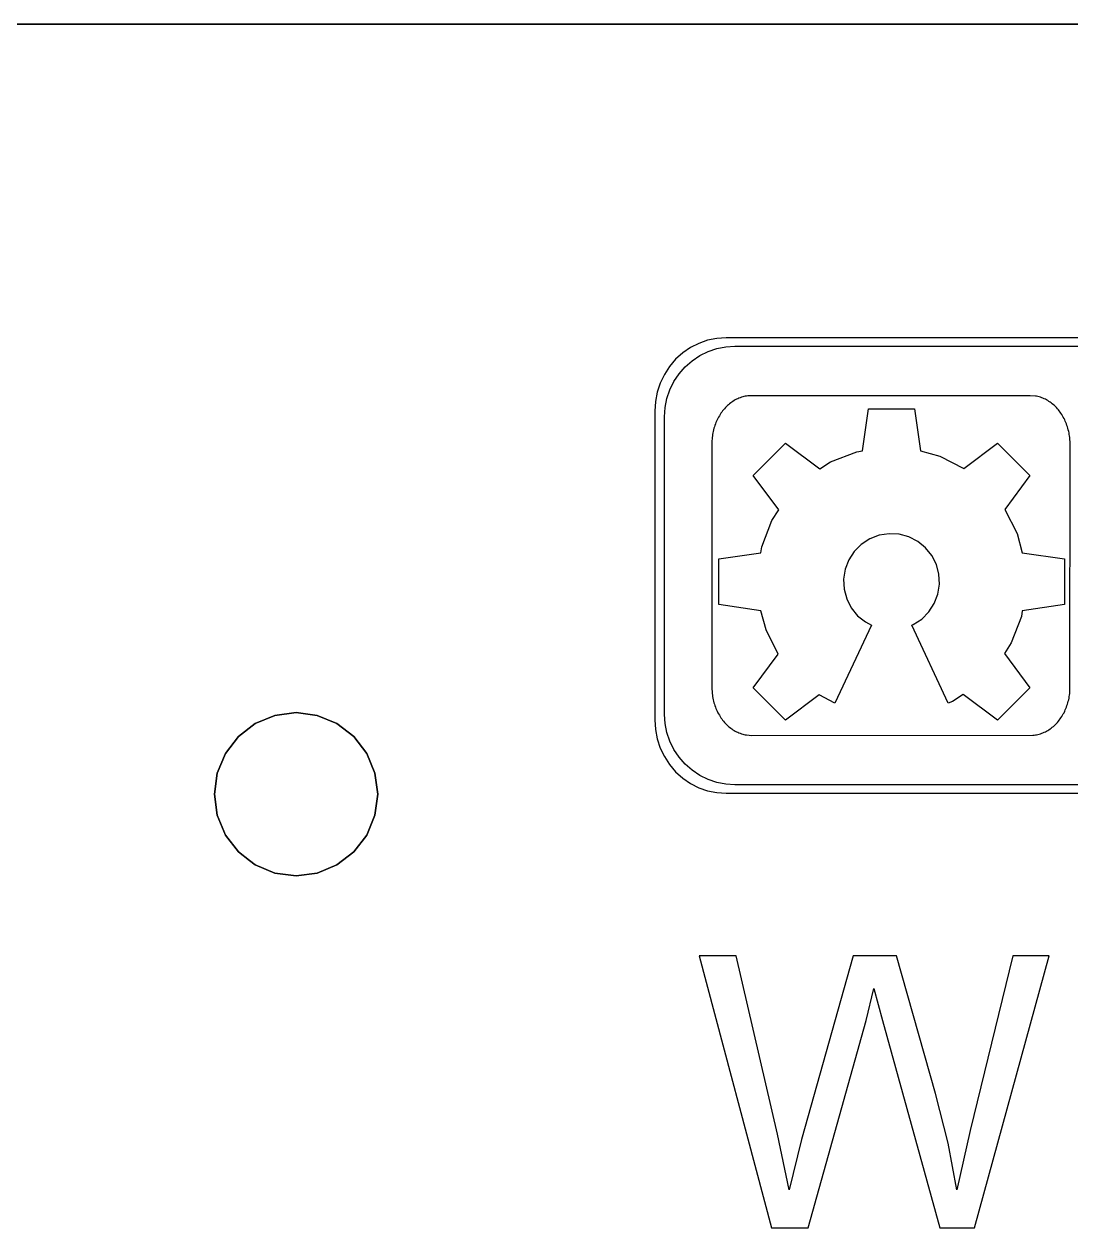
# Model space of a CAD drawing. Header units: metres. Extents: x 0 to 1120, y 0 to 254.
# Drawn here: x 777.5 to 810.21, y 216.33 to 253.94 of the extents above; entities that cross this region are included whole.
import ezdxf

# ---------------------------------------------------------------- set-up
doc = ezdxf.new("R2010")
doc.units = ezdxf.units.M

msp = doc.modelspace()

# ---------------------------------------------------------------- linework, layer by layer
at = {"layer": 'Component#3'}
for p, q in [((693.5, 253.94, 6), (861.5, 253.94, 6)), ((861.5, 253.94), (693.5, 253.94)), ((798.86, 244.062, 6.1), (798.584, 243.966, 6.1)), ((799.145, 244.12, 6.1), (798.86, 244.062, 6.1)), ((799.436, 244.14, 6.1), (799.145, 244.12, 6.1)), ((857.275, 244.14, 6.1), (799.436, 244.14, 6.1)), ((798.323, 243.834, 6.1), (798.081, 243.667, 6.1)), ((798.584, 243.966, 6.1), (798.323, 243.834, 6.1)), ((798.614, 243.583, 6.1), (798.873, 243.71, 6.1)), ((798.873, 243.71, 6.1), (799.146, 243.803, 6.1)), ((799.146, 243.803, 6.1), (799.429, 243.859, 6.1)), ((799.429, 243.859, 6.1), (799.716, 243.878, 6.1)), ((799.716, 243.878, 6.1), (856.994, 243.878, 6.1)), ((797.862, 243.47, 6.1), (797.67, 243.245, 6.1)), ((798.081, 243.667, 6.1), (797.862, 243.47, 6.1)), ((798.158, 243.233, 6.1), (798.375, 243.423, 6.1)), ((798.375, 243.423, 6.1), (798.614, 243.583, 6.1)), ((797.509, 242.996, 6.1), (797.38, 242.728, 6.1)), ((797.67, 243.245, 6.1), (797.509, 242.996, 6.1)), ((797.808, 242.776, 6.1), (797.968, 243.016, 6.1)), ((797.968, 243.016, 6.1), (798.158, 243.233, 6.1)), ((797.38, 242.728, 6.1), (797.286, 242.444, 6.1)), ((797.68, 242.518, 6.1), (797.808, 242.776, 6.1)), ((797.286, 242.444, 6.1), (797.23, 242.151, 6.1)), ((797.532, 241.962, 6.1), (797.588, 242.245, 6.1)), ((797.588, 242.245, 6.1), (797.68, 242.518, 6.1)), ((799.725, 242.198, 6.1), (799.689, 242.177, 6.1)), ((799.763, 242.218, 6.1), (799.725, 242.198, 6.1)), ((799.801, 242.236, 6.1), (799.763, 242.218, 6.1)), ((799.839, 242.252, 6.1), (799.801, 242.236, 6.1)), ((799.878, 242.267, 6.1), (799.839, 242.252, 6.1)), ((799.917, 242.281, 6.1), (799.878, 242.267, 6.1)), ((799.957, 242.293, 6.1), (799.917, 242.281, 6.1)), ((799.997, 242.303, 6.1), (799.957, 242.293, 6.1)), ((800.037, 242.312, 6.1), (799.997, 242.303, 6.1)), ((800.077, 242.319, 6.1), (800.037, 242.312, 6.1)), ((800.118, 242.325, 6.1), (800.077, 242.319, 6.1)), ((800.158, 242.329, 6.1), (800.118, 242.325, 6.1)), ((800.199, 242.331, 6.1), (800.158, 242.329, 6.1)), ((800.24, 242.332, 6.1), (800.199, 242.331, 6.1)), ((808.94, 242.332, 6.1), (800.24, 242.332, 6.1)), ((809.103, 242.319, 6.1), (808.94, 242.332, 6.1)), ((809.143, 242.312, 6.1), (809.103, 242.319, 6.1)), ((809.183, 242.303, 6.1), (809.143, 242.312, 6.1)), ((809.223, 242.293, 6.1), (809.183, 242.303, 6.1)), ((809.262, 242.281, 6.1), (809.223, 242.293, 6.1)), ((809.302, 242.267, 6.1), (809.262, 242.281, 6.1)), ((809.34, 242.252, 6.1), (809.302, 242.267, 6.1)), ((809.379, 242.236, 6.1), (809.34, 242.252, 6.1)), ((809.417, 242.218, 6.1), (809.379, 242.236, 6.1)), ((809.454, 242.198, 6.1), (809.417, 242.218, 6.1)), ((809.491, 242.177, 6.1), (809.454, 242.198, 6.1)), ((797.23, 242.151, 6.1), (797.21, 241.852, 6.1)), ((797.21, 241.852, 6.1), (797.21, 232.201, 6.1)), ((797.513, 241.675, 6.1), (797.532, 241.962, 6.1)), ((799.303, 241.82, 6.1), (799.276, 241.782, 6.1)), ((799.33, 241.856, 6.1), (799.303, 241.82, 6.1)), ((799.358, 241.892, 6.1), (799.33, 241.856, 6.1)), ((799.388, 241.926, 6.1), (799.358, 241.892, 6.1)), ((799.418, 241.959, 6.1), (799.388, 241.926, 6.1)), ((799.449, 241.991, 6.1), (799.418, 241.959, 6.1)), ((799.481, 242.021, 6.1), (799.449, 241.991, 6.1)), ((799.514, 242.051, 6.1), (799.481, 242.021, 6.1)), ((799.547, 242.079, 6.1), (799.514, 242.051, 6.1)), ((799.582, 242.105, 6.1), (799.547, 242.079, 6.1)), ((799.617, 242.131, 6.1), (799.582, 242.105, 6.1)), ((799.652, 242.155, 6.1), (799.617, 242.131, 6.1)), ((799.689, 242.177, 6.1), (799.652, 242.155, 6.1)), ((803.703, 240.608, 6.1), (803.892, 241.923, 6.1)), ((803.892, 241.923, 6.1), (805.324, 241.923, 6.1)), ((805.324, 241.923, 6.1), (805.514, 240.604, 6.1)), ((809.527, 242.155, 6.1), (809.491, 242.177, 6.1)), ((809.563, 242.131, 6.1), (809.527, 242.155, 6.1)), ((809.598, 242.105, 6.1), (809.563, 242.131, 6.1)), ((809.632, 242.079, 6.1), (809.598, 242.105, 6.1)), ((809.666, 242.051, 6.1), (809.632, 242.079, 6.1)), ((809.699, 242.021, 6.1), (809.666, 242.051, 6.1)), ((809.731, 241.991, 6.1), (809.699, 242.021, 6.1)), ((809.762, 241.959, 6.1), (809.731, 241.991, 6.1)), ((809.792, 241.926, 6.1), (809.762, 241.959, 6.1)), ((809.821, 241.892, 6.1), (809.792, 241.926, 6.1)), ((809.849, 241.856, 6.1), (809.821, 241.892, 6.1)), ((809.877, 241.82, 6.1), (809.849, 241.856, 6.1)), ((809.903, 241.782, 6.1), (809.877, 241.82, 6.1)), ((797.513, 232.378, 6.1), (797.513, 241.675, 6.1)), ((799.105, 241.449, 6.1), (799.088, 241.404, 6.1)), ((799.122, 241.494, 6.1), (799.105, 241.449, 6.1)), ((799.141, 241.537, 6.1), (799.122, 241.494, 6.1)), ((799.16, 241.58, 6.1), (799.141, 241.537, 6.1)), ((799.181, 241.623, 6.1), (799.16, 241.58, 6.1)), ((799.203, 241.664, 6.1), (799.181, 241.623, 6.1)), ((799.227, 241.704, 6.1), (799.203, 241.664, 6.1)), ((799.251, 241.744, 6.1), (799.227, 241.704, 6.1)), ((799.276, 241.782, 6.1), (799.251, 241.744, 6.1)), ((809.929, 241.744, 6.1), (809.903, 241.782, 6.1)), ((809.953, 241.704, 6.1), (809.929, 241.744, 6.1)), ((809.976, 241.664, 6.1), (809.953, 241.704, 6.1)), ((809.998, 241.623, 6.1), (809.976, 241.664, 6.1)), ((810.019, 241.58, 6.1), (809.998, 241.623, 6.1)), ((810.039, 241.537, 6.1), (810.019, 241.58, 6.1)), ((810.058, 241.494, 6.1), (810.039, 241.537, 6.1)), ((810.075, 241.449, 6.1), (810.058, 241.494, 6.1)), ((810.091, 241.404, 6.1), (810.075, 241.449, 6.1)), ((799.01, 241.073, 6.1), (799.004, 241.025, 6.1)), ((799.017, 241.122, 6.1), (799.01, 241.073, 6.1)), ((799.026, 241.17, 6.1), (799.017, 241.122, 6.1)), ((799.036, 241.218, 6.1), (799.026, 241.17, 6.1)), ((799.047, 241.265, 6.1), (799.036, 241.218, 6.1)), ((799.06, 241.312, 6.1), (799.047, 241.265, 6.1)), ((799.073, 241.358, 6.1), (799.06, 241.312, 6.1)), ((799.088, 241.404, 6.1), (799.073, 241.358, 6.1)), ((810.106, 241.358, 6.1), (810.091, 241.404, 6.1)), ((810.12, 241.312, 6.1), (810.106, 241.358, 6.1)), ((810.132, 241.265, 6.1), (810.12, 241.312, 6.1)), ((810.144, 241.218, 6.1), (810.132, 241.265, 6.1)), ((810.154, 241.17, 6.1), (810.144, 241.218, 6.1)), ((810.162, 241.122, 6.1), (810.154, 241.17, 6.1)), ((810.17, 241.073, 6.1), (810.162, 241.122, 6.1)), ((810.175, 241.025, 6.1), (810.17, 241.073, 6.1)), ((798.994, 240.878, 6.1), (798.993, 240.828, 6.1)), ((798.993, 240.828, 6.1), (798.993, 233.224, 6.1)), ((798.996, 240.927, 6.1), (798.994, 240.878, 6.1)), ((798.999, 240.976, 6.1), (798.996, 240.927, 6.1)), ((799.004, 241.025, 6.1), (798.999, 240.976, 6.1)), ((800.282, 239.834, 6.1), (801.295, 240.847, 6.1)), ((801.295, 240.847, 6.1), (802.364, 240.046, 6.1)), ((806.868, 240.059, 6.1), (807.921, 240.847, 6.1)), ((807.921, 240.847, 6.1), (808.934, 239.834, 6.1)), ((810.186, 240.828, 6.1), (810.175, 241.025, 6.1)), ((810.183, 233.126, 6.1), (810.186, 240.828, 6.1)), ((802.701, 240.264, 6.1), (803.521, 240.579, 6.1)), ((803.521, 240.579, 6.1), (803.703, 240.608, 6.1)), ((805.514, 240.604, 6.1), (806.114, 240.443, 6.1)), ((806.114, 240.443, 6.1), (806.868, 240.059, 6.1)), ((802.364, 240.046, 6.1), (802.701, 240.264, 6.1)), ((801.083, 238.764, 6.1), (800.282, 239.834, 6.1)), ((808.934, 239.834, 6.1), (808.146, 238.781, 6.1)), ((800.55, 237.608, 6.1), (800.864, 238.428, 6.1)), ((800.864, 238.428, 6.1), (801.083, 238.764, 6.1)), ((808.146, 238.781, 6.1), (808.53, 238.027, 6.1)), ((803.664, 237.687, 6.1), (803.442, 237.465, 6.1)), ((803.927, 237.858, 6.1), (803.664, 237.687, 6.1)), ((804.22, 237.97, 6.1), (803.927, 237.858, 6.1)), ((804.529, 238.019, 6.1), (804.22, 237.97, 6.1)), ((804.843, 238.003, 6.1), (804.529, 238.019, 6.1)), ((805.146, 237.922, 6.1), (804.843, 238.003, 6.1)), ((805.425, 237.779, 6.1), (805.146, 237.922, 6.1)), ((805.669, 237.582, 6.1), (805.425, 237.779, 6.1)), ((808.53, 238.027, 6.1), (808.691, 237.427, 6.1)), ((799.206, 237.237, 6.1), (800.521, 237.426, 6.1)), ((800.521, 237.426, 6.1), (800.55, 237.608, 6.1)), ((803.442, 237.465, 6.1), (803.271, 237.202, 6.1)), ((805.866, 237.338, 6.1), (805.669, 237.582, 6.1)), ((806.009, 237.059, 6.1), (805.866, 237.338, 6.1)), ((808.691, 237.427, 6.1), (810.01, 237.237, 6.1)), ((799.206, 235.805, 6.1), (799.206, 237.237, 6.1)), ((803.271, 237.202, 6.1), (803.159, 236.909, 6.1)), ((806.09, 236.756, 6.1), (806.009, 237.059, 6.1)), ((810.01, 237.237, 6.1), (810.01, 235.805, 6.1)), ((803.159, 236.909, 6.1), (803.109, 236.6, 6.1)), ((803.109, 236.6, 6.1), (803.126, 236.286, 6.1)), ((806.106, 236.442, 6.1), (806.09, 236.756, 6.1)), ((803.126, 236.286, 6.1), (803.207, 235.983, 6.1)), ((806.057, 236.133, 6.1), (806.106, 236.442, 6.1)), ((800.525, 235.615, 6.1), (799.206, 235.805, 6.1)), ((803.207, 235.983, 6.1), (803.349, 235.704, 6.1)), ((805.774, 235.577, 6.1), (805.945, 235.84, 6.1)), ((805.945, 235.84, 6.1), (806.057, 236.133, 6.1)), ((810.01, 235.805, 6.1), (808.695, 235.616, 6.1)), ((800.686, 235.015, 6.1), (800.525, 235.615, 6.1)), ((803.349, 235.704, 6.1), (803.547, 235.46, 6.1)), ((803.547, 235.46, 6.1), (803.791, 235.263, 6.1)), ((805.552, 235.355, 6.1), (805.774, 235.577, 6.1)), ((808.666, 235.434, 6.1), (808.351, 234.614, 6.1)), ((808.695, 235.616, 6.1), (808.666, 235.434, 6.1)), ((803.977, 235.168, 6.1), (802.841, 232.732, 6.1)), ((803.791, 235.263, 6.1), (803.977, 235.168, 6.1)), ((805.24, 235.165, 6.1), (805.289, 235.184, 6.1)), ((806.378, 232.725, 6.1), (805.24, 235.165, 6.1)), ((805.289, 235.184, 6.1), (805.552, 235.355, 6.1)), ((801.07, 234.261, 6.1), (800.686, 235.015, 6.1)), ((808.351, 234.614, 6.1), (808.133, 234.277, 6.1)), ((800.282, 233.208, 6.1), (801.07, 234.261, 6.1)), ((808.133, 234.277, 6.1), (808.934, 233.208, 6.1)), ((798.993, 233.224, 6.1), (799.004, 233.028, 6.1)), ((801.295, 232.195, 6.1), (800.282, 233.208, 6.1)), ((808.934, 233.208, 6.1), (807.921, 232.195, 6.1)), ((799.004, 233.028, 6.1), (799.01, 232.979, 6.1)), ((799.01, 232.979, 6.1), (799.017, 232.931, 6.1)), ((799.017, 232.931, 6.1), (799.026, 232.883, 6.1)), ((799.026, 232.883, 6.1), (799.036, 232.835, 6.1)), ((799.036, 232.835, 6.1), (799.047, 232.788, 6.1)), ((799.047, 232.788, 6.1), (799.06, 232.741, 6.1)), ((802.348, 232.983, 6.1), (801.295, 232.195, 6.1)), ((802.841, 232.732, 6.1), (802.348, 232.983, 6.1)), ((806.515, 232.777, 6.1), (806.378, 232.725, 6.1)), ((806.851, 232.996, 6.1), (806.515, 232.777, 6.1)), ((807.921, 232.195, 6.1), (806.851, 232.996, 6.1)), ((810.12, 232.741, 6.1), (810.132, 232.788, 6.1)), ((810.132, 232.788, 6.1), (810.144, 232.835, 6.1)), ((810.144, 232.835, 6.1), (810.154, 232.883, 6.1)), ((810.154, 232.883, 6.1), (810.162, 232.931, 6.1)), ((810.162, 232.931, 6.1), (810.17, 232.979, 6.1)), ((810.17, 232.979, 6.1), (810.175, 233.028, 6.1)), ((810.175, 233.028, 6.1), (810.18, 233.077, 6.1)), ((810.18, 233.077, 6.1), (810.183, 233.126, 6.1)), ((785.34, 232.346), (786, 232.433)), ((786, 232.433, 6), (785.34, 232.346, 6)), ((786, 232.433), (786, 232.433, 6)), ((786.66, 232.346, 6), (786, 232.433, 6)), ((786, 232.433), (786.66, 232.346)), ((799.06, 232.741, 6.1), (799.073, 232.695, 6.1)), ((799.073, 232.695, 6.1), (799.088, 232.649, 6.1)), ((799.088, 232.649, 6.1), (799.105, 232.604, 6.1)), ((799.105, 232.604, 6.1), (799.122, 232.559, 6.1)), ((799.122, 232.559, 6.1), (799.141, 232.516, 6.1)), ((799.141, 232.516, 6.1), (799.16, 232.472, 6.1)), ((799.16, 232.472, 6.1), (799.181, 232.43, 6.1)), ((799.181, 232.43, 6.1), (799.203, 232.389, 6.1)), ((809.976, 232.389, 6.1), (809.998, 232.43, 6.1)), ((809.998, 232.43, 6.1), (810.019, 232.472, 6.1)), ((810.019, 232.472, 6.1), (810.039, 232.516, 6.1)), ((810.039, 232.516, 6.1), (810.058, 232.559, 6.1)), ((810.058, 232.559, 6.1), (810.075, 232.604, 6.1)), ((810.075, 232.604, 6.1), (810.091, 232.649, 6.1)), ((810.091, 232.649, 6.1), (810.106, 232.695, 6.1)), ((810.106, 232.695, 6.1), (810.12, 232.741, 6.1)), ((784.196, 231.686), (784.725, 232.092)), ((784.725, 232.092, 6), (784.196, 231.686, 6)), ((784.725, 232.092), (785.34, 232.346)), ((785.34, 232.346, 6), (784.725, 232.092, 6)), ((784.725, 232.092, 6), (784.725, 232.092)), ((785.34, 232.346, 6), (785.34, 232.346)), ((787.275, 232.092, 6), (786.66, 232.346, 6)), ((786.66, 232.346, 6), (786.66, 232.346)), ((786.66, 232.346), (787.275, 232.092)), ((787.275, 232.092), (787.275, 232.092, 6)), ((787.803, 231.686, 6), (787.275, 232.092, 6)), ((787.275, 232.092), (787.803, 231.686)), ((797.21, 232.201, 6.1), (797.23, 231.902, 6.1)), ((797.532, 232.091, 6.1), (797.513, 232.378, 6.1)), ((797.588, 231.808, 6.1), (797.532, 232.091, 6.1)), ((799.203, 232.389, 6.1), (799.227, 232.348, 6.1)), ((799.227, 232.348, 6.1), (799.251, 232.309, 6.1)), ((799.251, 232.309, 6.1), (799.276, 232.27, 6.1)), ((799.276, 232.27, 6.1), (799.303, 232.233, 6.1)), ((799.303, 232.233, 6.1), (799.33, 232.196, 6.1)), ((799.33, 232.196, 6.1), (799.358, 232.161, 6.1)), ((799.358, 232.161, 6.1), (799.388, 232.127, 6.1)), ((799.388, 232.127, 6.1), (799.418, 232.094, 6.1)), ((799.418, 232.094, 6.1), (799.449, 232.062, 6.1)), ((799.449, 232.062, 6.1), (799.481, 232.031, 6.1)), ((799.481, 232.031, 6.1), (799.514, 232.002, 6.1)), ((809.666, 232.002, 6.1), (809.699, 232.031, 6.1)), ((809.699, 232.031, 6.1), (809.731, 232.062, 6.1)), ((809.731, 232.062, 6.1), (809.762, 232.094, 6.1)), ((809.762, 232.094, 6.1), (809.792, 232.127, 6.1)), ((809.792, 232.127, 6.1), (809.821, 232.161, 6.1)), ((809.821, 232.161, 6.1), (809.849, 232.196, 6.1)), ((809.849, 232.196, 6.1), (809.877, 232.233, 6.1)), ((809.877, 232.233, 6.1), (809.903, 232.27, 6.1)), ((809.903, 232.27, 6.1), (809.929, 232.309, 6.1)), ((809.929, 232.309, 6.1), (809.953, 232.348, 6.1)), ((809.953, 232.348, 6.1), (809.976, 232.389, 6.1)), ((784.196, 231.686, 6), (783.791, 231.158, 6)), ((783.791, 231.158), (784.196, 231.686)), ((784.196, 231.686), (784.196, 231.686, 6)), ((787.803, 231.686, 6), (787.803, 231.686)), ((787.803, 231.686), (788.208, 231.158)), ((788.208, 231.158, 6), (787.803, 231.686, 6)), ((797.23, 231.902, 6.1), (797.286, 231.608, 6.1)), ((797.68, 231.535, 6.1), (797.588, 231.808, 6.1)), ((799.514, 232.002, 6.1), (799.547, 231.974, 6.1)), ((799.547, 231.974, 6.1), (799.582, 231.947, 6.1)), ((799.582, 231.947, 6.1), (799.617, 231.922, 6.1)), ((799.617, 231.922, 6.1), (799.652, 231.898, 6.1)), ((799.652, 231.898, 6.1), (799.689, 231.876, 6.1)), ((799.689, 231.876, 6.1), (799.725, 231.855, 6.1)), ((799.725, 231.855, 6.1), (799.763, 231.835, 6.1)), ((799.763, 231.835, 6.1), (799.801, 231.817, 6.1)), ((799.801, 231.817, 6.1), (799.839, 231.8, 6.1)), ((799.839, 231.8, 6.1), (799.878, 231.785, 6.1)), ((799.878, 231.785, 6.1), (799.917, 231.772, 6.1)), ((799.917, 231.772, 6.1), (799.957, 231.76, 6.1)), ((799.957, 231.76, 6.1), (799.997, 231.749, 6.1)), ((799.997, 231.749, 6.1), (800.037, 231.741, 6.1)), ((800.037, 231.741, 6.1), (800.077, 231.733, 6.1)), ((800.077, 231.733, 6.1), (800.24, 231.721, 6.1)), ((800.24, 231.721, 6.1), (809.021, 231.724, 6.1)), ((809.021, 231.724, 6.1), (809.062, 231.728, 6.1)), ((809.062, 231.728, 6.1), (809.103, 231.733, 6.1)), ((809.103, 231.733, 6.1), (809.143, 231.741, 6.1)), ((809.143, 231.741, 6.1), (809.183, 231.749, 6.1)), ((809.183, 231.749, 6.1), (809.223, 231.76, 6.1)), ((809.223, 231.76, 6.1), (809.262, 231.772, 6.1)), ((809.262, 231.772, 6.1), (809.302, 231.785, 6.1)), ((809.302, 231.785, 6.1), (809.34, 231.8, 6.1)), ((809.34, 231.8, 6.1), (809.379, 231.817, 6.1)), ((809.379, 231.817, 6.1), (809.417, 231.835, 6.1)), ((809.417, 231.835, 6.1), (809.454, 231.855, 6.1)), ((809.454, 231.855, 6.1), (809.491, 231.876, 6.1)), ((809.491, 231.876, 6.1), (809.527, 231.898, 6.1)), ((809.527, 231.898, 6.1), (809.563, 231.922, 6.1)), ((809.563, 231.922, 6.1), (809.598, 231.947, 6.1)), ((809.598, 231.947, 6.1), (809.632, 231.974, 6.1)), ((809.632, 231.974, 6.1), (809.666, 232.002, 6.1)), ((797.286, 231.608, 6.1), (797.38, 231.325, 6.1)), ((797.38, 231.325, 6.1), (797.509, 231.057, 6.1)), ((797.808, 231.276, 6.1), (797.68, 231.535, 6.1)), ((797.968, 231.037, 6.1), (797.808, 231.276, 6.1)), ((783.536, 230.543), (783.791, 231.158)), ((783.791, 231.158, 6), (783.536, 230.543, 6)), ((783.791, 231.158, 6), (783.791, 231.158)), ((788.463, 230.543, 6), (788.208, 231.158, 6)), ((788.208, 231.158), (788.463, 230.543)), ((788.208, 231.158, 6), (788.208, 231.158)), ((797.509, 231.057, 6.1), (797.67, 230.808, 6.1)), ((798.158, 230.82, 6.1), (797.968, 231.037, 6.1)), ((783.45, 229.883), (783.536, 230.543)), ((783.536, 230.543, 6), (783.45, 229.883, 6)), ((783.536, 230.543), (783.536, 230.543, 6)), ((788.55, 229.883, 6), (788.463, 230.543, 6)), ((788.463, 230.543), (788.55, 229.883)), ((788.463, 230.543), (788.463, 230.543, 6)), ((797.67, 230.808, 6.1), (797.862, 230.583, 6.1)), ((797.862, 230.583, 6.1), (798.081, 230.386, 6.1)), ((798.375, 230.63, 6.1), (798.158, 230.82, 6.1)), ((798.614, 230.47, 6.1), (798.375, 230.63, 6.1)), ((798.081, 230.386, 6.1), (798.323, 230.219, 6.1)), ((798.323, 230.219, 6.1), (798.584, 230.087, 6.1)), ((798.873, 230.342, 6.1), (798.614, 230.47, 6.1)), ((799.146, 230.25, 6.1), (798.873, 230.342, 6.1)), ((799.429, 230.194, 6.1), (799.146, 230.25, 6.1)), ((799.716, 230.175, 6.1), (799.429, 230.194, 6.1)), ((856.994, 230.175, 6.1), (799.716, 230.175, 6.1)), ((783.45, 229.883), (783.45, 229.883, 6)), ((783.536, 229.223), (783.45, 229.883)), ((783.45, 229.883, 6), (783.536, 229.223, 6)), ((788.55, 229.883), (788.463, 229.223)), ((788.463, 229.223, 6), (788.55, 229.883, 6)), ((788.55, 229.883, 6), (788.55, 229.883)), ((798.584, 230.087, 6.1), (798.86, 229.991, 6.1)), ((798.86, 229.991, 6.1), (799.145, 229.932, 6.1)), ((799.145, 229.932, 6.1), (799.436, 229.913, 6.1)), ((799.436, 229.913, 6.1), (857.275, 229.913, 6.1)), ((783.791, 228.608), (783.536, 229.223)), ((783.536, 229.223, 6), (783.791, 228.608, 6)), ((783.536, 229.223, 6), (783.536, 229.223)), ((788.463, 229.223), (788.208, 228.608)), ((788.208, 228.608, 6), (788.463, 229.223, 6)), ((788.463, 229.223), (788.463, 229.223, 6)), ((784.196, 228.08), (783.791, 228.608)), ((783.791, 228.608), (783.791, 228.608, 6)), ((783.791, 228.608, 6), (784.196, 228.08, 6)), ((788.208, 228.608), (787.803, 228.08)), ((787.803, 228.08, 6), (788.208, 228.608, 6)), ((788.208, 228.608), (788.208, 228.608, 6)), ((784.196, 228.08, 6), (784.196, 228.08)), ((784.548, 227.811), (784.196, 228.08)), ((784.196, 228.08, 6), (784.548, 227.811, 6)), ((787.803, 228.08), (787.275, 227.675)), ((787.275, 227.675, 6), (787.803, 228.08, 6)), ((787.803, 228.08, 6), (787.803, 228.08)), ((784.725, 227.675), (784.548, 227.811)), ((784.548, 227.811), (784.548, 227.811, 6)), ((784.548, 227.811, 6), (784.725, 227.675, 6)), ((785.34, 227.42), (784.725, 227.675)), ((784.725, 227.675, 6), (785.34, 227.42, 6)), ((784.725, 227.675), (784.725, 227.675, 6)), ((786.66, 227.42, 6), (787.275, 227.675, 6)), ((787.275, 227.675), (786.66, 227.42)), ((787.275, 227.675), (787.275, 227.675, 6)), ((785.34, 227.42, 6), (786, 227.333, 6)), ((786, 227.333), (785.34, 227.42)), ((785.34, 227.42), (785.34, 227.42, 6)), ((786, 227.333, 6), (786.66, 227.42, 6)), ((786.66, 227.42), (786, 227.333)), ((786, 227.333), (786, 227.333, 6)), ((786.66, 227.42), (786.66, 227.42, 6)), ((799.756, 224.837, 6.1), (798.601, 224.837, 6.1)), ((798.601, 224.837, 6.1), (800.858, 216.335, 6.1)), ((801.049, 219.264, 6.1), (799.756, 224.837, 6.1)), ((803.41, 224.837, 6.1), (801.791, 219.095, 6.1)), ((804.767, 224.837, 6.1), (803.41, 224.837, 6.1)), ((805.985, 220.534, 6.1), (804.767, 224.837, 6.1)), ((808.403, 224.837, 6.1), (807.069, 219.374, 6.1)), ((807.203, 216.335, 6.1), (809.534, 224.837, 6.1)), ((809.534, 224.837, 6.1), (808.403, 224.837, 6.1)), ((803.81, 222.813, 6.1), (804.059, 223.811, 6.1)), ((804.059, 223.811, 6.1), (804.326, 222.813, 6.1)), ((802.006, 216.335, 6.1), (803.81, 222.813, 6.1)), ((804.326, 222.813, 6.1), (806.118, 216.335, 6.1)), ((806.379, 218.981, 6.1), (805.985, 220.534, 6.1)), ((801.409, 217.524, 6.1), (801.049, 219.264, 6.1)), ((807.069, 219.374, 6.1), (806.646, 217.524, 6.1)), ((801.791, 219.095, 6.1), (801.409, 217.524, 6.1)), ((806.646, 217.524, 6.1), (806.379, 218.981, 6.1)), ((800.858, 216.335, 6.1), (802.006, 216.335, 6.1)), ((806.118, 216.335, 6.1), (807.203, 216.335, 6.1))]:
    msp.add_line(p, q, dxfattribs=at)

doc.saveas('drawing.dxf')
